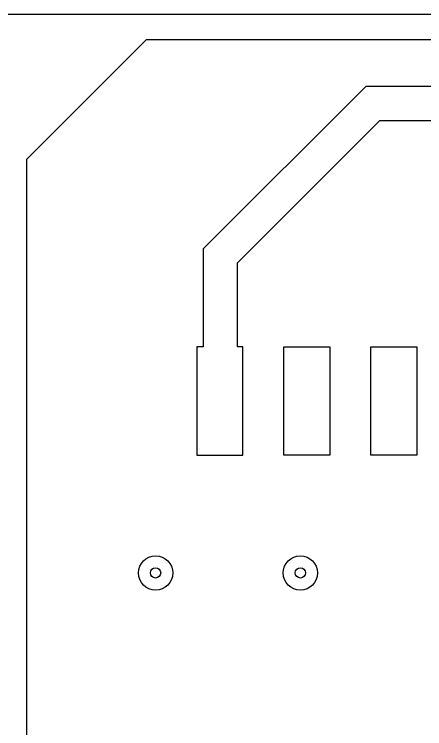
# Model space of a CAD drawing. Extents: x 0 to 220, y 0 to 42.
# Drawn here: x 51.32 to 63.3, y 21.42 to 42.3 of the extents above; entities that cross this region are included whole.
import ezdxf

# ---------------------------------------------------------------- set-up
doc = ezdxf.new("R2010")
doc.units = 0
doc.layers.get('0').update_dxf_attribs({"linetype": 'CONTINUOUS'})

# ---------------------------------------------------------------- blocks, each defined once
blk = doc.blocks.new('*U194')
at = {"extrusion": (0, 0, -1)}
for p, q in [((61.725, 29.415), (61.725, 32.585)), ((61.725, 32.585), (63.075, 32.585)), ((63.075, 32.585), (63.075, 29.415)), ((63.075, 29.415), (61.725, 29.415))]:
    blk.add_line(p, q, dxfattribs=at)
blk = doc.blocks.new('*U195')
at = {"extrusion": (0, 0, -1)}
for p, q in [((59.185, 29.415), (59.185, 32.585)), ((59.185, 32.585), (60.535, 32.585)), ((60.535, 32.585), (60.535, 29.415)), ((60.535, 29.415), (59.185, 29.415))]:
    blk.add_line(p, q, dxfattribs=at)

msp = doc.modelspace()

# ---------------------------------------------------------------- linework, layer by layer
for points in [[(219.6, 42.3), (219.6, 0), (0, 0), (0, 42.3)], [(218.769, 39.299), (218.769, 3.629), (215.628, 0.488), (55.254, 0.488), (51.691, 4.051), (51.691, 38.068), (55.184, 41.561), (216.507, 41.561)]]:
    msp.add_lwpolyline(points, close=True)
msp.add_polyline3d([(211.585, 28.034, 0), (211.585, 28.211, 0), (212.811, 28.211, 0), (214.401, 29.801, 0), (214.401, 35.432, 0), (209.641, 40.192, 0), (61.579, 40.192, 0), (56.836, 35.449, 0), (56.836, 32.585, 0), (56.645, 32.585, 0), (56.645, 29.415, 0), (57.995, 29.415, 0), (57.995, 32.585, 0), (57.836, 32.585, 0), (57.836, 35.034, 0), (61.994, 39.192, 0), (209.226, 39.192, 0), (213.401, 35.017, 0), (213.401, 30.216, 0), (212.396, 29.211, 0), (211.585, 29.211, 0), (211.585, 29.384, 0), (208.415, 29.384, 0), (208.415, 28.034, 0)], close=True)
for centre, radius in [((55.445, 25.977), 0.5), ((59.671, 25.977), 0.5), ((55.445, 25.977), 0.15), ((59.671, 25.977), 0.15)]:
    msp.add_circle(centre, radius)

# ---------------------------------------------------------------- block references
for name in ['*U195', '*U194']:
    msp.add_blockref(name, (0, 0))

doc.saveas('drawing.dxf')
